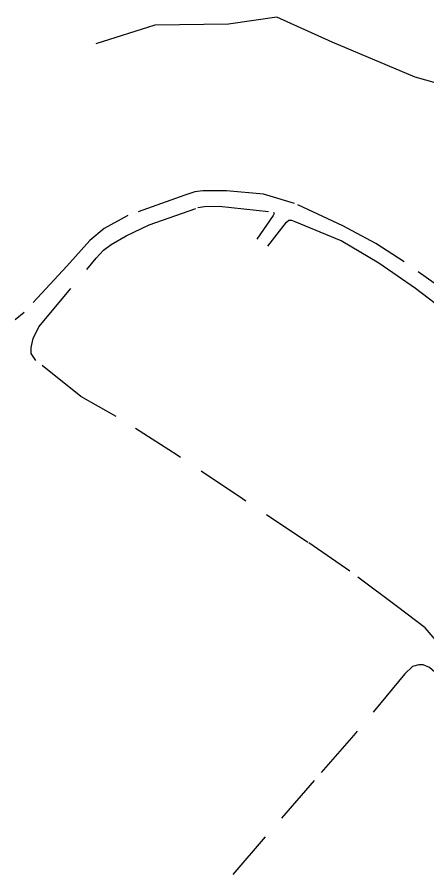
# Model space of a CAD drawing. Header units: metres. Extents: x 222509 to 223547, y 765290 to 766147.
# Drawn here: x 222635.9 to 222741, y 765587.9 to 765808.1 of the extents above; entities that cross this region are included whole.
import ezdxf

# ---------------------------------------------------------------- set-up
doc = ezdxf.new("R2010")
doc.units = ezdxf.units.M
doc.linetypes.add('DASHED', pattern=[19.05, 12.7, -6.35])
doc.layers.add('M1510', color=8, linetype='Continuous', lineweight=25)
doc.layers.add('M2401', color=8, linetype='DASHED', lineweight=25)

# ---------------------------------------------------------------- blocks, each defined once
blk = doc.blocks.new('G$CEBE070F1')
at = {"layer": 'M1510'}
blk.add_polyline3d([(222844.29, 765700.83, 471.24), (222836.96, 765717.56, 469.21), (222832.27, 765730.83, 468.04), (222829.24, 765737.36, 467.27), (222819.08, 765751.25, 465.97), (222806.8, 765759.81, 466.24), (222793.13, 765767.34, 466.4), (222784.16, 765774.88, 466.13), (222777.01, 765780.9, 465.57), (222761.69, 765789.06, 465.56), (222746.64, 765790.35, 466.78), (222737.83, 765792.81, 467), (222716.53, 765801.78, 466.55), (222702.43, 765808.14, 465.99), (222690.04, 765806.36, 465.9), (222671.17, 765806.11, 466.33), (222656.07, 765801.31, 468.72)], dxfattribs=at)
at = {"layer": 'M2401'}
for points in [[(222700.11, 765749.58, 480.09), (222704.92, 765755.77, 479.74), (222705.45, 765756.27, 479.67), (222706.16, 765756.28, 479.66), (222707.02, 765755.96, 479.67), (222718.88, 765751.03, 479.89), (222728.51, 765745.35, 480.2), (222737.87, 765738.86, 480.6), (222751.1, 765728.79, 480.81)], [(222748.97, 765735.68, 480.74), (222735.01, 765745.6, 480.32), (222727.74, 765750.34, 480.12), (222719.32, 765754.85, 479.82), (222706.9, 765760.56, 479.66), (222698.98, 765762.92, 479.69), (222689.53, 765763.77, 479.74), (222683.44, 765763.73, 480.01), (222681.41, 765763.48, 480.2), (222678.87, 765762.66, 480.35), (222664.29, 765757.46, 481.25), (222658.24, 765754.11, 481.69), (222654.54, 765751.08, 481.88), (222648.67, 765744.5, 482.29), (222637.71, 765732.69, 482.8), (222635.42, 765730.79, 482.81)], [(222745.05, 765646.56, 493.6), (222740.38, 765652.05, 493.32), (222733.33, 765657.41, 492.8), (222721.05, 765666.58, 491.53), (222710.38, 765673.89, 490.37), (222693.6, 765685.03, 488.78), (222676.93, 765696.18, 487.1), (222661.31, 765706.06, 485.77), (222652.24, 765711.19, 484.87), (222640.75, 765720.43, 483.5), (222639.5, 765722.21, 483.36), (222639.53, 765723.71, 483.28), (222640.04, 765726.01, 483.22), (222641.51, 765729.04, 483.05), (222656.15, 765746.53, 481.91), (222658, 765748.63, 481.71), (222659.99, 765750.06, 481.63), (222663.81, 765752.29, 481.31), (222669.68, 765755.04, 480.87), (222682.19, 765759.47, 480.09), (222683.91, 765759.75, 480), (222687.63, 765759.82, 479.93), (222701.56, 765758.3, 479.7), (222701.57, 765758.28, 479.73), (222701.73, 765758.01, 479.75), (222701.47, 765757.44, 479.78), (222697.27, 765751.37, 480.09)], [(222811.96, 765587.34, 496.03), (222805.89, 765589.04, 495.99), (222792.18, 765594.3, 495.75), (222786.99, 765597.3, 495.71), (222776.69, 765603.47, 495.51), (222771.68, 765607.25, 495.43), (222763.93, 765615.32, 494.87), (222753.53, 765627.91, 494.34), (222743.98, 765639.56, 493.77), (222742.81, 765640.71, 493.77), (222741.46, 765641.92, 493.77), (222739.83, 765642.58, 493.76), (222738.77, 765642.56, 493.76), (222737.13, 765642.2, 493.78), (222735.16, 765640.29, 493.89), (222722.11, 765624.63, 495), (222711.94, 765612.99, 495.93), (222688.85, 765586.37, 498.38)]]:
    blk.add_polyline3d(points, dxfattribs=at)

msp = doc.modelspace()

# ---------------------------------------------------------------- block references
msp.add_blockref('G$CEBE070F1', (0, 0))

doc.saveas('drawing.dxf')
